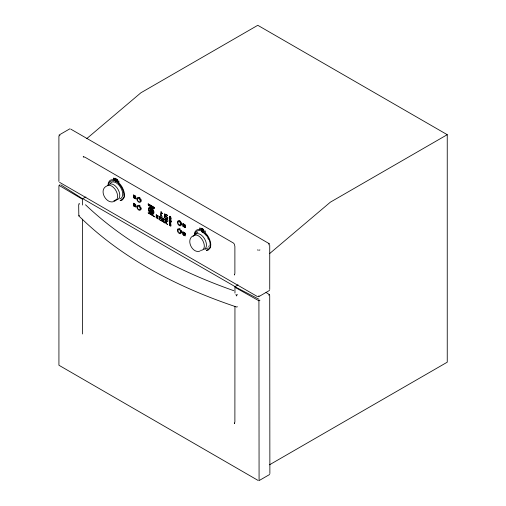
<?xml version="1.0" encoding="UTF-8"?>
<svg xmlns="http://www.w3.org/2000/svg" width="506" height="506" viewBox="0 0 506 506"><rect width="100%" height="100%" fill="white"/><g stroke="black" fill="none" stroke-linecap="round" stroke-linejoin="round"><path stroke-width="0.76" d="M234.948 306.516L234.885 421.903L234.341 423.573L234.721 423.067M234.961 293.082L234.961 286.757L237.997 284.808M107.904 185.487L108.448 182.438L109.935 180.49A11.708 6.755 60 0 1 113.489 179.826L113.489 178.042L113.958 178.314L113.958 180.908A10.822 6.249 60 0 0 109.638 182.166A10.582 6.11 60 0 0 108.619 184.551M194.215 235.315L194.753 232.267L196.239 230.319A11.708 6.755 60 0 1 199.794 229.654L199.794 227.871L200.262 228.143L200.262 230.736A10.841 6.255 60 0 0 196.783 231.217L195.948 231.995A10.582 6.11 60 0 0 194.924 234.373M116.329 179.763L116.506 180.085A0.715 0.411 60 0 0 115.804 179.896A0.715 0.411 60 0 0 116.013 180.819A0.715 0.411 60 0 0 116.703 180.958L116.943 181.433L116.633 181.224A0.879 0.506 60 0 1 116.336 181.199L116.045 180.996A0.879 0.506 60 0 1 115.855 180.775L115.703 180.478A0.892 0.512 60 0 1 115.64 180.231M116.254 179.725L115.969 179.636M59.923 184.728L59.139 185.443L58.911 186.48L58.93 365.25L258.047 480.409M59.537 135.823L59.917 135.311M258.939 295.751L258.598 296.744L269.559 290.406M257.915 249.629L257.624 250.185M234.721 274.518L234.341 275.024L234.885 273.354L234.885 246.428L234.341 244.132L233.462 243.051L84.919 157.183L83.155 156.847L83.787 156.771M149.643 211.046C152.806 211.015 148.094 208.624 149.586 211.065M79.455 203.412L78.828 203.969L79.246 204.399M268.699 244.86L269.559 244.107M86.747 138.619L140.902 92.781L257.782 25.3L447.247 134.685L447.247 362.188L269.565 464.774M269.597 253.607L330.367 202.166L447.247 134.685M269.698 474.47L258.901 480.7M193.906 235.511C184.994 238.68 192.16 254.056 199.971 251.102M59.069 135.039L69.86 128.809M235.752 294.758L236.669 295.093L237.459 294.637M85.906 196.998L82.535 198.75L60.935 184.924M195.613 233.494L197.878 232.184M205.48 249.281L207.751 247.978M259.078 479.821L258.92 300.785L259.932 300.197M268.699 295.137L269.489 294.682L269.711 295.719L269.875 473.591M237.459 306.762L236.669 307.028C178.858 287.661 122.522 259.123 78.828 215.898L79.455 215.537M163.046 220.034L163.109 218.377L162.812 221.691L163.04 220.129M116.133 200.085C107.898 207.624 97.019 189.788 107.215 185.81A8.425 4.864 60 0 1 116.133 190.958A8.425 4.864 60 0 1 115.058 200.559M258.762 250.331L259.932 249.926M113.882 200.73L115.185 200.692M70.707 129.087L269.097 243.595M268.711 243.399L269.078 243.5M233.778 290.691C179.681 271.608 127.316 244.594 85.489 204.772M115.577 180.218L115.653 179.902M234.961 286.757L258.92 299.223M235.214 287.44L258.92 300.785M134.476 197.663L134.514 197.732M266.004 292.411L269.489 294.682M59.588 182.343L257.573 296.642M83.408 199.041L235.777 287.016M59.139 185.443L82.029 198.997M134.754 196.119L134.495 195.967A0.949 0.544 60 0 0 134.153 195.993C132.92 197.77 136.443 199.332 135.096 196.543A0.949 0.544 60 0 0 134.792 196.138M115.665 179.756L115.621 179.396L115.887 179.649M165.247 221.305L165.272 219.604L165.013 222.963L165.241 221.4M78.828 215.898L78.67 204.747M236.669 295.093L236.688 295.978M58.898 181.445L58.898 135.931M82.535 198.75L82.535 205.044M82.548 219.193L82.611 333.992M269.73 245.201L269.73 289.514M152.401 208.668A3.928 2.271 60 0 1 153.666 213.69M152.388 208.636A3.928 2.271 60 0 0 149.428 207.302A3.928 2.271 60 0 0 149.004 211.597A3.928 2.271 60 0 0 152.913 214.342A3.928 2.271 60 0 0 153.66 213.665M150.155 207.865A3.257 1.879 60 0 0 149.106 210.812A3.257 1.879 60 0 0 152.186 213.81A3.289 1.897 60 0 0 152.976 213.532A3.257 1.879 60 0 0 153.248 210.882A3.257 1.879 60 0 0 151.167 208.175M150.137 207.808A3.289 1.897 60 0 1 151.161 208.124M108.221 185.379A8.678 5.009 60 0 1 118.246 189.756A8.678 5.009 60 0 1 115.83 199.687M110.289 183.469A9.323 5.383 60 0 1 120.498 187.201A9.323 5.383 60 0 1 119.871 198.807M194.911 235.075A8.678 5.009 60 0 1 204.411 238.554A8.678 5.009 60 0 1 203.829 249.35M202.02 232.064A9.323 5.383 60 0 1 203.083 232.627M203.608 232.981A9.323 5.383 60 0 1 206.562 235.973M207.751 237.877A9.323 5.383 60 0 1 208.383 239.23M209.212 245.593A9.323 5.383 60 0 1 208.649 246.985M193.09 236.403A8.425 4.864 60 0 1 202.824 240.66A8.425 4.864 60 0 1 200.477 250.299M139.08 201.514A1.828 1.056 60 0 1 138.631 201.255M137.866 200.3A1.828 1.056 60 0 1 137.645 199.725M137.562 199.168A1.828 1.056 60 0 1 139.302 198.769A1.828 1.056 60 0 1 139.846 201.445M138.998 197.264A2.72 1.569 60 0 1 140.295 198.276M140.807 199.067A2.72 1.569 60 0 1 141.136 201.445M137.562 207.068A1.828 1.056 60 0 1 138.935 206.366A1.828 1.056 60 0 1 140.143 208.731A1.828 1.056 60 0 1 138.631 209.155M137.866 208.2A1.828 1.056 60 0 1 137.645 207.624M138.998 205.164A2.72 1.569 60 0 1 140.295 206.176M141.136 207.827A2.72 1.569 60 0 1 141.136 209.345M178.068 230.451A1.828 1.056 60 0 1 179.44 229.756A1.828 1.056 60 0 1 180.648 232.115A1.828 1.056 60 0 1 179.137 232.539M178.371 231.59A1.828 1.056 60 0 1 178.15 231.008M179.504 228.548A2.72 1.569 60 0 1 180.168 228.933M181.306 230.35A2.72 1.569 60 0 1 181.641 232.728M178.068 222.551A1.828 1.056 60 0 1 179.731 222.083A1.828 1.056 60 0 1 180.44 224.746A1.828 1.056 60 0 1 178.371 223.69M178.877 220.546A2.72 1.569 60 0 1 180.8 221.66M181.306 222.45A2.72 1.569 60 0 1 181.641 224.828M115.121 178.58L115.134 180.806L117.202 181.989L117.202 179.782L115.153 178.574M133.597 203.576C132.762 209.18 138.91 205.423 133.641 203.583M133.597 195.24L133.597 197.517L135.494 198.63L135.507 196.341L133.641 195.246M135.026 196.91L135.026 197.682L134.235 197.239L134.267 196.296L135.026 196.91M170.661 217.542L170.661 218.541L169.636 217.972L169.674 216.751L170.256 216.802L170.661 217.542M183.083 232.191C182.122 238.256 188.555 234.145 183.128 232.197M183.083 223.93L183.083 226.214L184.987 227.32L184.994 225.037L183.128 223.937M151.49 209.769C150.851 211.887 153.04 209.718 151.749 208.991A1.676 0.968 60 0 0 151.376 208.712L151.49 209.769M151.275 210.332L150.51 209.554A2.15 1.24 60 0 0 149.858 208.959C149.738 207.397 151.357 209.427 151.275 210.332M169.744 221.957L170.648 222.558L171.022 222.204A1.335 0.772 60 0 0 171.218 221.818L171.104 220.926A1.461 0.848 60 0 0 170.693 220.243L169.744 219.655A1.423 0.822 60 0 0 169.308 219.844L169.219 220.002A1.461 0.848 60 0 0 169.32 221.141L169.744 221.957M169.346 217.681L169.055 217.966L169.668 218.32A0.677 0.392 60 0 0 170.604 218.858L171.23 219.218L170.75 217.068A1.221 0.708 60 0 0 170.313 216.524L169.972 216.328A1.221 0.708 60 0 0 169.529 216.366L169.346 217.681M117.481 182.217L114.932 180.965L114.932 178.182L117.405 179.598L117.481 182.217M135.76 198.833L133.413 197.682L133.42 194.873L135.69 196.176L135.76 198.833M185.247 227.529L182.906 226.372L182.906 223.563L185.177 224.866L185.247 227.529M123.9 195.038C126.158 198.719 116.057 201.907 121.959 200.218C126.133 197.473 124.312 191.369 122.446 187.713A11.708 6.755 60 0 0 118.891 182.944L118.897 181.161L118.423 180.895L118.423 183.488A10.822 6.249 60 0 1 122.743 189.725A10.582 6.11 60 0 1 123.9 195.038M151.117 211.54L151.104 211.989A2.46 1.423 60 0 0 151.243 212.729L151.376 213.203L150.415 212.349L151.066 210.913L151.117 211.54M210.211 244.866C212.463 248.547 202.362 251.735 208.263 250.046C212.438 247.301 210.616 241.198 208.757 237.542A11.708 6.755 60 0 0 205.202 232.773L205.202 230.989L204.734 230.723L204.734 233.317A10.822 6.249 60 0 1 209.048 239.553A10.582 6.11 60 0 1 210.211 244.866M159.131 217.972L159.023 219.18L159.371 219.237L159.131 217.972M160.763 213.937C159.877 218.194 162.502 213.798 160.763 213.937M160.946 211.906L160.838 213.127C161.458 215.05 161.718 210.585 160.946 211.906M160.706 217.365L160.617 218.339C161.11 219.87 161.319 216.321 160.706 217.365M161.61 215.708L161.99 216.423L161.61 215.708M161.863 212.918L162.243 213.633L161.863 212.918M163.533 220.515L163.425 221.723L163.78 221.78L163.533 220.515M163.672 219.028L163.64 220.376L163.995 219.364L163.672 219.028M164.406 216.043C163.527 220.3 166.145 215.904 164.406 216.043M164.589 214.006L164.482 215.227C165.101 217.156 165.361 212.691 164.589 214.006M165.557 214.5L165.513 216.188L165.962 214.917L165.557 214.5M166.132 222.014L166.019 223.222L166.373 223.279L166.132 222.014M166.265 220.521L166.234 221.875L166.594 220.856L166.265 220.521M167.17 217.631C166.284 221.894 168.909 217.491 167.17 217.631M156.076 216.922L156.063 217.023A1.24 0.715 60 0 0 156.076 217.264C161.148 221.773 153.027 214.816 157.834 217.827L157.853 217.302L156.076 216.922M202.811 230.862C201.388 231.767 202.988 226.789 202.577 230.35A1.126 0.651 60 0 1 202.735 230.616L202.811 230.862M153.248 211.666C151.294 212.33 151.68 209.8 153.198 211.198A1.429 0.822 60 0 1 153.248 211.666M133.363 203.267L133.413 205.771L135.716 207.068L135.69 204.513L133.388 203.229M182.849 231.881L182.906 234.632L185.202 235.929L185.177 233.127L182.849 231.881M159.301 216.353L160.617 217.314L160.781 217.011L159.32 216.315M161.503 217.624L162.818 218.586L162.983 218.282L161.503 217.624M165.595 214.329L167.404 215.626L167.606 215.252L165.595 214.329M163.704 218.896L165.026 219.857L165.184 219.553L163.704 218.896M166.297 220.388L167.745 221.426L167.903 221.128L166.297 220.388M183.868 225.48L183.697 225.056L183.868 225.48M184.14 225.638L183.849 226.201L183.501 225.999L183.501 224.537L184.14 225.638M170.345 218.706L169.927 218.472L170.345 218.706M157.878 216.188L157.708 216.707L158.188 216.226L157.67 215.284L157.828 215.872L156.392 215.044L156.55 214.645L156.031 214.98L156.512 216.018L156.341 215.297L157.878 216.188M153.324 207.764L152.831 208.187L152.312 207.188L151.806 207.605L151.319 206.638L150.782 207.024L150.288 205.986L149.757 206.435L149.238 205.404L148.764 205.809L148.081 204.645L154.412 208.301L153.786 208.643L153.324 207.764M170.174 220.951L169.548 220.515L170.326 220.907A3.846 2.22 60 0 1 170.421 221.097L170.851 221.293L170.174 220.951M152.976 213.077C151.066 214.114 150.459 208.965 152.976 213.077M160.756 218.763L159.314 217.934L160.756 218.763M167.416 217.352L165.614 216.309L167.416 217.352M162.957 220.034L161.515 219.206L162.957 220.034M201.635 228.642L201.274 228.725L201.274 230.799A2.808 1.619 60 0 0 203.697 232.197L203.336 229.174L203.488 231.938L203.115 231.957L201.483 230.774L201.635 228.187L201.635 228.642M165.677 218.061L165.234 217.991L167.069 219.357L166.948 218.794L165.677 218.061M159.365 219.326L159.01 219.275L160.604 220.439L159.365 219.326M161.566 220.597L161.212 220.546L162.679 221.634L161.566 220.597M163.767 221.875L163.419 221.818L164.88 222.906L163.767 221.875M166.366 223.367L166.012 223.317L167.6 224.481L166.366 223.367M202.735 228.889L202.236 228.598L202.236 229.939A0.797 0.462 60 0 0 202.002 230.774A0.797 0.462 60 0 0 202.874 231.337A0.797 0.462 60 0 0 202.735 230.255L203.146 230.205L202.735 228.889M154.564 207.561L148.113 203.836L154.564 207.915L154.564 207.561M184.639 225.195L184.285 224.993L184.639 226.656L184.639 225.195M166.113 219.882L165.721 219.655L166.113 220.407L166.113 219.882M166.019 219.958L166.019 219.958M170.655 222.697L169.738 222.172L170.655 222.697M170.838 223.943L169.611 223.228L169.611 224.651L170.838 225.36L170.838 223.943M170.56 224.101L169.889 223.715L169.889 224.487L170.56 224.873L170.56 224.101M134.653 204.424L134.438 205.303L135.311 205.809L134.653 205.183L134.653 204.424M170.832 225.48L169.605 224.772L169.605 225.512L170.832 226.22L170.832 225.48M183.849 232.994L183.501 232.798L183.849 234.455L183.849 232.994M184.469 233.355L184.121 233.158L184.469 234.816L184.469 233.355M154.564 216.53L148.113 212.805L154.564 216.884L154.564 216.53M169.997 221.843L169.82 221.666A1.208 0.696 60 0 1 169.339 220.508A1.189 0.683 60 0 1 169.428 220.123A1.24 0.715 60 0 1 169.82 219.895A1.189 0.683 60 0 1 170.554 220.331A1.208 0.696 60 0 1 170.958 220.995L171.028 221.248A1.208 0.696 60 0 1 169.997 221.837M136.854 198.852A2.72 1.569 60 0 0 139.745 202.438A2.72 1.569 60 0 0 139.745 198.592A2.72 1.569 60 0 0 136.854 198.852M136.854 206.752A2.72 1.569 60 0 0 139.745 210.338A2.72 1.569 60 0 0 139.745 206.492A2.72 1.569 60 0 0 136.854 206.752M177.359 230.135A2.72 1.569 60 0 0 180.244 233.721A2.72 1.569 60 0 0 180.244 229.876A2.72 1.569 60 0 0 177.359 230.135M177.359 222.235A2.72 1.569 60 0 0 180.244 225.821A2.72 1.569 60 0 0 180.244 221.976A2.72 1.569 60 0 0 177.359 222.235"/></g></svg>
